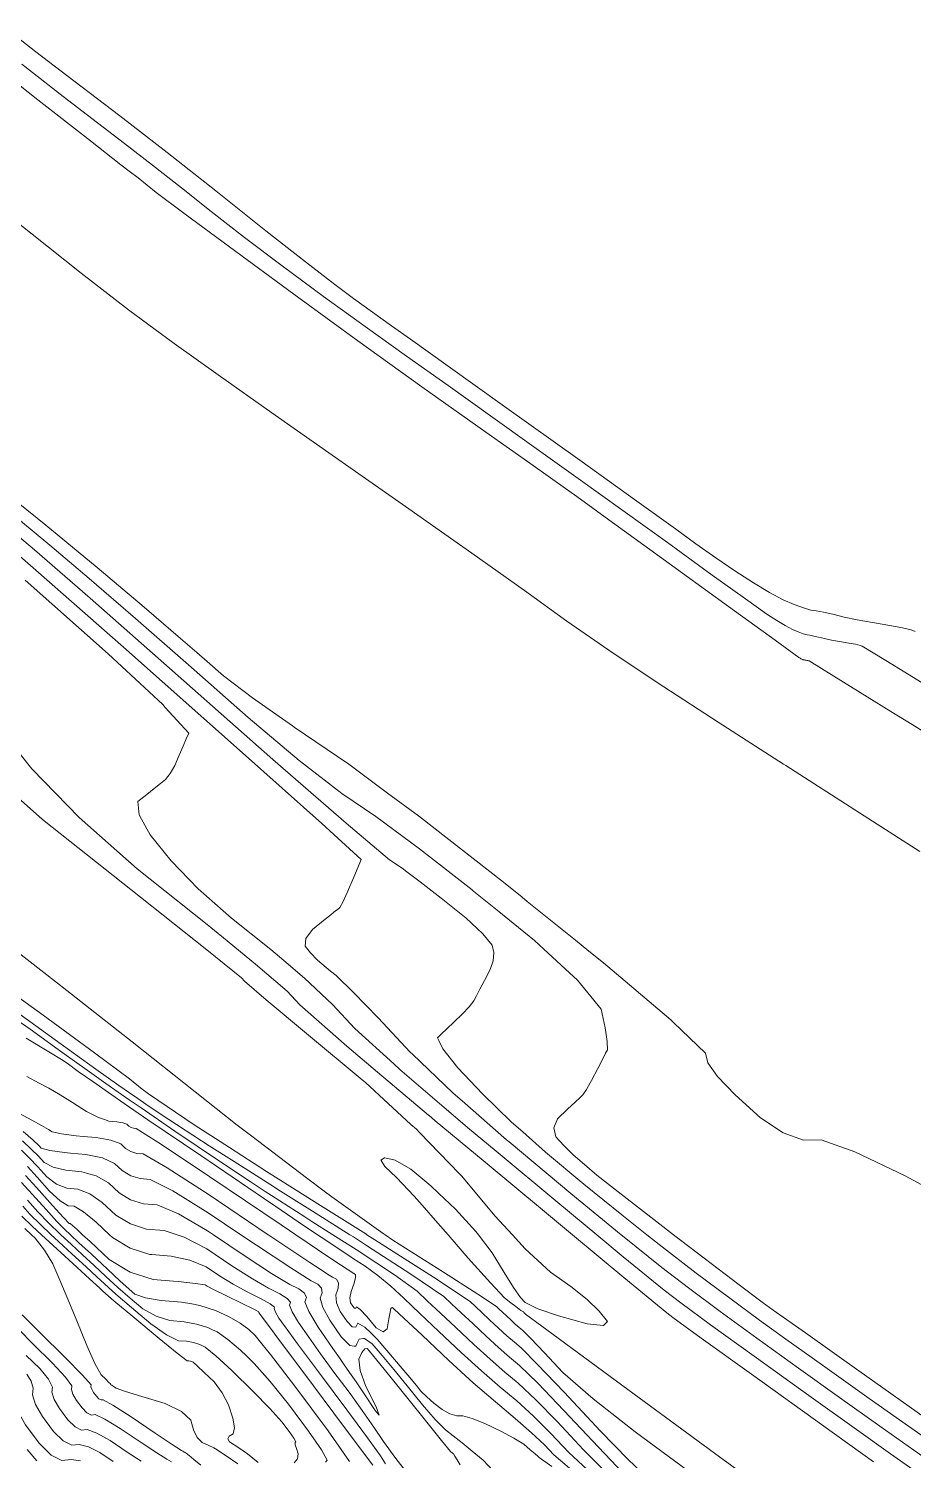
# Model space of a CAD drawing. Header units: inches. Extents: x 1337389 to 1347141, y 407035 to 414577.
# Drawn here: x 1338303 to 1338748, y 410198 to 410919 of the extents above; entities that cross this region are included whole.
import ezdxf

# ---------------------------------------------------------------- set-up
doc = ezdxf.new("R2010")
doc.units = ezdxf.units.IN
doc.header["$MEASUREMENT"] = 0
doc.layers.add('Topo', color=7, linetype='Continuous', lineweight=15, true_color=0x459900)

msp = doc.modelspace()

# ---------------------------------------------------------------- linework, layer by layer
at = {"layer": 'Topo'}
for p, q in [((1338551.2149, 410481.45, 735), (1338553.8801, 410479.2998, 735)), ((1338553.8801, 410479.2998, 735), (1338578.1231, 410459.7378, 735)), ((1338575.2021, 410443.359, 740), (1338564.425, 410453.332, 740)), ((1338578.1231, 410459.7378, 735), (1338584.829, 410454.3271, 735)), ((1338511.9811, 410375.6151, 755), (1338514.1251, 410373.7748, 755)), ((1338521.0778, 410378.8969, 750), (1338520.094, 410379.763, 750)), ((1338504.23, 410371.6519, 760), (1338507.5239, 410368.913, 760)), ((1338507.5239, 410368.913, 760), (1338531.7059, 410348.798, 760)), ((1338396.9191, 410359.882, 775), (1338403.9537, 410355.3478, 775)), ((1338415.1501, 410361.072, 770), (1338442.63, 410340.1579, 770)), ((1338425.1101, 410331.2001, 785), (1338441.747, 410320.46, 785)), ((1338445.6788, 410323.357, 780), (1338429.5969, 410333.494, 780)), ((1338434.3519, 410335.9251, 775), (1338449.65, 410326.282, 775)), ((1338421.0499, 410329.8488, 790), (1338421.6599, 410329.436, 790)), ((1338455.475, 410330.5731, 770), (1338481.3199, 410312.145, 770)), ((1338438.506, 410318.0729, 790), (1338448.265, 410311.498, 790)), ((1338464.4921, 410311.498, 780), (1338445.6788, 410323.357, 780)), ((1338437.2901, 410311.498, 795), (1338434.0328, 410313.6909, 795)), ((1338469.0329, 410303.206, 785), (1338455.8789, 410311.498, 785)), ((1338473.097, 410311.498, 775), (1338477.0042, 410309.0043, 775)), ((1338481.3199, 410312.145, 770), (1338482.227, 410311.498, 770)), ((1338449.9848, 410293.8314, 800), (1338453.233, 410291.7131, 800))]:
    msp.add_line(p, q, dxfattribs=at)
for points, elevation in [([(1338291.337, 410918.6919), (1338306.4258, 410907.0159), (1338325.534, 410892.3652), (1338348.662, 410874.7369), (1338372.4768, 410856.2911), (1338396.98, 410837.026), (1338422.1699, 410816.9429), (1338442.1379, 410801.215), (1338456.8839, 410789.8429), (1338466.409, 410782.8271), (1338475.932, 410775.9051), (1338485.454, 410769.078), (1338494.9749, 410762.345), (1338513.958, 410748.819), (1338542.4049, 410728.4989), (1338580.3139, 410701.3849), (1338609.02, 410680.8231), (1338628.522, 410666.8111), (1338638.8202, 410659.3491), (1338648.7859, 410652.3369), (1338658.4221, 410645.7732), (1338667.7268, 410639.657), (1338675.817, 410634.7799), (1338682.694, 410631.1419), (1338688.3569, 410628.743), (1338693.022, 410627.0228), (1338696.6919, 410625.982), (1338699.3641, 410625.621), (1338703.036, 410624.9139), (1338707.7089, 410623.863), (1338713.3819, 410622.4678), (1338720.0579, 410621.0619), (1338727.7379, 410619.646), (1338736.4209, 410618.2201), (1338742.909, 410616.9989), (1338747.2011, 410615.9827), (1338749.298, 410615.1719)], 715), ([(1338269.8831, 410912.373), (1338307.391, 410882.8959), (1338333.8189, 410862.1609), (1338349.1681, 410850.1663), (1338353.438, 410846.912), (1338357.834, 410843.506), (1338362.357, 410839.9502), (1338367.0081, 410836.243), (1338380.865, 410825.846), (1338403.931, 410808.7609), (1338436.204, 410784.9869), (1338468.4721, 410761.5341), (1338500.7349, 410738.4011), (1338532.9941, 410715.5878), (1338556.747, 410698.772), (1338571.9959, 410687.9519), (1338578.741, 410683.1288), (1338594.8681, 410671.486), (1338620.3771, 410653.024), (1338655.2699, 410627.743), (1338678.708, 410610.7731), (1338690.6912, 410602.1152), (1338691.2199, 410601.7669), (1338691.6798, 410601.489), (1338692.072, 410601.2831), (1338692.3942, 410601.1459), (1338692.6589, 410601.0481), (1338692.8681, 410600.989), (1338693.0199, 410600.969), (1338693.2281, 410600.928), (1338693.494, 410600.8689), (1338693.8171, 410600.7888), (1338694.196, 410600.7089), (1338694.6331, 410600.629), (1338695.1271, 410600.5479), (1338695.496, 410600.4781), (1338695.7399, 410600.4199), (1338695.859, 410600.374), (1338713.1762, 410589.6662), (1338736.982, 410574.9261)], 725), ([(1338299.3641, 410900.7939), (1338320.1229, 410884.5881), (1338337.3509, 410871.2651), (1338351.05, 410860.8241), (1338365.1561, 410849.8991), (1338379.669, 410838.4881), (1338394.5889, 410826.5931), (1338411.5021, 410813.5309), (1338430.408, 410799.3019), (1338451.3061, 410783.9071), (1338472.202, 410768.7188), (1338493.0949, 410753.739), (1338513.984, 410738.967), (1338535.3531, 410723.7949), (1338557.2009, 410708.2261), (1338579.5269, 410692.2571), (1338601.944, 410676.154), (1338624.4501, 410659.9171), (1338647.0449, 410643.5459), (1338663.7471, 410631.5551), (1338674.557, 410623.9439), (1338679.4739, 410620.7119), (1338683.7488, 410618.135), (1338687.3832, 410616.2121), (1338690.3749, 410614.944), (1338692.841, 410614.036), (1338694.7799, 410613.4861), (1338696.1921, 410613.2948), (1338698.1321, 410612.9208), (1338700.6019, 410612.3661), (1338703.5988, 410611.6291), (1338707.127, 410610.8859), (1338711.186, 410610.1368), (1338715.774, 410609.384), (1338719.202, 410608.7392), (1338721.4709, 410608.2021), (1338722.579, 410607.773), (1338734.4799, 410600.573), (1338757.173, 410586.6019)], 720), ([(1338456.5051, 410512.993), (1338450.4399, 410518.5639), (1338410.5118, 410554.186), (1338350.4572, 410607.2389), (1338306.3051, 410646.1031), (1338278.055, 410670.7779), (1338265.707, 410681.2638), (1338252.18, 410692.402), (1338237.4733, 410704.193), (1338221.587, 410716.6359), (1338205.0399, 410728.8021), (1338187.8321, 410740.69), (1338169.963, 410752.3), (1338150.7941, 410765.78), (1338130.3229, 410781.131), (1338108.551, 410798.3519), (1338092.703, 410810.7871), (1338082.7779, 410818.435), (1338078.7772, 410821.296), (1338076.289, 410825.4659), (1338075.315, 410830.945), (1338075.8548, 410837.7339), (1338072.9941, 410845.5251), (1338072.2701, 410846.5421)], 750), ([(1338081.4101, 410839.525), (1338080.9259, 410833.443), (1338082.139, 410826.622), (1338085.236, 410821.43), (1338090.2169, 410817.8681), (1338098.683, 410811.424), (1338110.633, 410802.097), (1338126.0679, 410789.889), (1338144.1201, 410776.7061), (1338164.7879, 410762.5501), (1338188.074, 410747.421), (1338210.498, 410731.9289), (1338232.0609, 410716.076), (1338252.7629, 410699.8599), (1338271.9281, 410684.4948), (1338289.556, 410669.981), (1338305.6461, 410656.3159), (1338333.7039, 410631.8969), (1338373.728, 410596.7219), (1338425.7192, 410550.7931), (1338462.64, 410518.6389), (1338484.491, 410500.2609), (1338491.271, 410495.658), (1338492.53, 410494.7259)], 745), ([(1338526.046, 410485.1112), (1338499.5029, 410505.801), (1338477.6089, 410522.004), (1338460.4769, 410533.6341), (1338439.025, 410550.248), (1338413.2539, 410571.846), (1338383.1629, 410598.4289), (1338356.4911, 410621.7648), (1338333.2381, 410641.8551), (1338313.404, 410658.6981), (1338291.676, 410676.5891), (1338268.0531, 410695.528), (1338242.5349, 410715.516), (1338215.956, 410735.0572), (1338188.3149, 410754.152), (1338159.613, 410772.8011), (1338137.4459, 410787.633), (1338121.8129, 410798.646), (1338112.7161, 410805.843), (1338104.6631, 410812.0609), (1338097.6562, 410817.3011), (1338091.695, 410821.564), (1338087.988, 410827.7771), (1338086.6099, 410835.533)], 740), ([(1338281.6782, 410833.1999), (1338304.4959, 410815.2169), (1338329.1279, 410795.559), (1338352.9421, 410777.2081), (1338375.936, 410760.1659), (1338398.1108, 410744.4319), (1338425.205, 410725.3279), (1338457.2191, 410702.853), (1338494.1519, 410677.0089), (1338525.8921, 410654.6471), (1338552.4402, 410635.7671), (1338573.7951, 410620.37), (1338597.17, 410604.2079), (1338622.565, 410587.283), (1338649.9788, 410569.5929), (1338682.837, 410548.4711), (1338684.021, 410547.712)], 730), ([(1338157.9019, 410780.8011), (1338188.5572, 410760.8839), (1338221.414, 410738.1849), (1338253.009, 410714.956), (1338283.3421, 410691.1959), (1338311.4241, 410668.682), (1338337.253, 410647.4151), (1338360.83, 410627.3931), (1338379.2781, 410611.6329), (1338387.468, 410604.5629)], 735), ([(1338300.917, 410640.962), (1338342.7669, 410603.9911), (1338370.2442, 410578.358), (1338371.5241, 410576.9622)], 755), ([(1338387.468, 410604.5629), (1338392.5971, 410600.1359), (1338400.788, 410592.8998), (1338415.41, 410581.857), (1338435.547, 410567.6531)], 735), ([(1338273.1851, 410587.3391), (1338274.3801, 410584.9401), (1338285.8409, 410568.971), (1338304.289, 410546.0149), (1338328.1101, 410521.589), (1338357.305, 410495.6942), (1338391.872, 410468.3281), (1338400.9312, 410460.9422)], 760), ([(1338371.5241, 410576.9622), (1338383.349, 410564.062), (1338382.0801, 410561.103), (1338380.4932, 410557.4), (1338378.5869, 410552.955), (1338376.362, 410547.765), (1338374.0512, 410543.6469), (1338371.6523, 410540.6001), (1338369.1669, 410538.6229), (1338366.028, 410536.127), (1338362.2359, 410533.11), (1338357.79, 410529.574), (1338358.353, 410522.8282), (1338359.5021, 410520.7739)], 755), ([(1338736.982, 410574.9261), (1338747.6901, 410568.296), (1338798.3921, 410536.8881)], 725), ([(1338435.547, 410567.6531), (1338436.4629, 410567.007), (1338463.947, 410548.3511), (1338483.498, 410533.8808)], 735), ([(1338684.021, 410547.712), (1338721.1369, 410523.917), (1338751.603, 410504.4271)], 730), ([(1338280.726, 410546.241), (1338309.6961, 410520.545), (1338359.0039, 410481.509), (1338392.403, 410454.9209), (1338409.8927, 410440.7813), (1338411.4739, 410439.088), (1338422.402, 410429.7459), (1338442.6771, 410412.7549), (1338470.6791, 410389.4631)], 765), ([(1338483.498, 410533.8808), (1338499.0689, 410522.356), (1338541.8299, 410489.024), (1338551.2149, 410481.45)], 735), ([(1338359.5021, 410520.7739), (1338363.9251, 410512.871), (1338374.5059, 410499.7049), (1338388.169, 410485.6951), (1338404.913, 410470.8429), (1338424.7402, 410455.147), (1338431.239, 410449.601)], 755), ([(1338454.8391, 410472.513), (1338456.4921, 410473.8278), (1338458.9861, 410475.811), (1338459.5369, 410476.25), (1338460.9601, 410479.0049), (1338463.2561, 410484.0771), (1338466.423, 410491.466), (1338468.6442, 410496.6449), (1338469.9159, 410499.614), (1338470.242, 410500.3731), (1338456.5051, 410512.993)], 750), ([(1338492.53, 410494.7259), (1338499.936, 410489.2449), (1338510.485, 410481.022), (1338522.2139, 410471.5569)], 745), ([(1338538.6939, 410474.9069), (1338526.1581, 410485.023), (1338526.046, 410485.1112)], 740), ([(1338454.707, 410444.2629), (1338452.5219, 410445.992), (1338448.2272, 410449.801), (1338444.7219, 410453.3951), (1338442.0081, 410456.7719), (1338442.326, 410460.7151), (1338445.6741, 410465.2241), (1338452.0541, 410470.2979), (1338454.8391, 410472.513)], 750), ([(1338522.2139, 410471.5569), (1338522.9189, 410470.988), (1338531.478, 410463.0679), (1338536.163, 410457.26), (1338536.973, 410453.565), (1338536.597, 410449.3682), (1338535.3321, 410445.5581)], 745), ([(1338564.425, 410453.332), (1338557.574, 410459.6721), (1338538.6939, 410474.9069)], 740), ([(1338400.9312, 410460.9422), (1338417.057, 410447.793), (1338432.8589, 410434.0889), (1338439.279, 410427.2149), (1338463.0379, 410406.429), (1338478.4351, 410393.4291)], 760), ([(1338295.15, 410455.451), (1338317.293, 410438.2311), (1338354.8229, 410408.651), (1338407.7399, 410366.7121), (1338415.1501, 410361.072)], 770), ([(1338584.829, 410454.3271), (1338592.2289, 410448.3551), (1338626.1791, 410419.6439), (1338627.532, 410418.3491)], 735), ([(1338275.9131, 410446.483), (1338310.0009, 410421.9599), (1338335.889, 410403.106), (1338353.576, 410389.92), (1338359.9701, 410384.8519)], 775), ([(1338431.239, 410449.601), (1338441.71, 410440.6648), (1338455.8249, 410427.3959), (1338467.083, 410415.3411), (1338486.57, 410397.588)], 755), ([(1338496.0001, 410402.41), (1338494.8869, 410403.468), (1338478.7899, 410420.7041), (1338466.3639, 410433.5361), (1338457.608, 410441.9661), (1338454.707, 410444.2629)], 750), ([(1338535.3321, 410445.5581), (1338535.037, 410444.668), (1338532.2912, 410439.467), (1338530.028, 410435.1608), (1338528.2471, 410431.7498), (1338526.9481, 410429.234), (1338524.628, 410426.1961), (1338521.288, 410422.634), (1338516.928, 410418.5501), (1338513.3598, 410415.1981), (1338510.5851, 410412.5781), (1338508.6039, 410410.6891), (1338509.3261, 410409.2229)], 745), ([(1338585.5282, 410387.9492), (1338586.1969, 410389.128), (1338589.313, 410395.1618), (1338591.6911, 410399.753), (1338593.33, 410402.9013), (1338594.23, 410404.6058), (1338594.1471, 410408.854), (1338593.083, 410415.6471), (1338591.037, 410424.9842), (1338579.2011, 410439.659), (1338575.2021, 410443.359)], 740), ([(1338355.6869, 410381.4101), (1338350.8769, 410384.7119), (1338348.173, 410386.6109), (1338336.591, 410394.933), (1338316.13, 410409.6772), (1338286.7899, 410430.8439)], 780), ([(1338289.345, 410424.7199), (1338303.4209, 410415.046), (1338319.434, 410403.493), (1338332.1641, 410394.3491), (1338341.61, 410387.612), (1338347.7729, 410383.2832), (1338353.2979, 410379.4901)], 785), ([(1338627.532, 410418.3491), (1338643.679, 410402.893), (1338644.7291, 410398.101), (1338649.688, 410391.092), (1338658.557, 410381.867), (1338671.334, 410370.4259), (1338682.802, 410362.8452), (1338692.9621, 410359.1251), (1338701.813, 410359.2641), (1338718.9129, 410353.2571), (1338744.2607, 410341.1021), (1338777.858, 410322.8011), (1338798.9389, 410311.498)], 735), ([(1338301.4769, 410410.399), (1338312.9649, 410403.6109), (1338320.0521, 410399.2479), (1338322.739, 410397.31), (1338327.7372, 410393.765), (1338335.047, 410388.6128), (1338344.6679, 410381.8539), (1338350.908, 410377.5699)], 790), ([(1338509.3261, 410409.2229), (1338511.3941, 410405.0279), (1338518.957, 410395.5938), (1338531.2919, 410382.386), (1338545.9731, 410368.21), (1338551.56, 410363.24)], 745), ([(1338486.57, 410397.588), (1338489.727, 410394.7122), (1338511.9811, 410375.6151)], 755), ([(1338520.094, 410379.763), (1338516.4171, 410382.996), (1338496.0001, 410402.41)], 750), ([(1338340.855, 410369.4931), (1338337.969, 410370.4789), (1338331.903, 410373.6021), (1338324.8571, 410378.1109), (1338318.536, 410381.9879), (1338312.939, 410385.2319), (1338308.0651, 410387.8432), (1338301.898, 410391.148)], 795), ([(1338470.6791, 410389.4631), (1338472.2991, 410388.1159), (1338495.288, 410367.08)], 765), ([(1338478.4351, 410393.4291), (1338504.1362, 410371.731), (1338504.23, 410371.6519)], 760), ([(1338406.192, 410348.3401), (1338393.7271, 410356.2598), (1338373.3, 410369.448), (1338363.4399, 410376.1301), (1338355.966, 410381.218), (1338355.6869, 410381.4101)], 780), ([(1338359.9701, 410384.8519), (1338363.0609, 410382.402), (1338386.0401, 410366.8921), (1338396.9191, 410359.882)], 775), ([(1338627.5839, 410311.498), (1338619.1119, 410318.005), (1338601.133, 410331.9492), (1338588.969, 410341.5609), (1338582.62, 410346.843), (1338577.0388, 410351.807), (1338572.227, 410356.4539), (1338568.1841, 410360.7828), (1338567.158, 410365.2593), (1338569.148, 410369.8828), (1338574.155, 410374.653), (1338577.9289, 410378.241), (1338580.469, 410380.647), (1338581.7749, 410381.871), (1338583.6841, 410384.697), (1338585.5282, 410387.9492)], 740), ([(1338350.908, 410377.5699), (1338362.7789, 410369.4211), (1338389.3801, 410351.313), (1338421.0499, 410329.8488)], 790), ([(1338353.2979, 410379.4901), (1338359.373, 410375.3201), (1338376.4099, 410363.722), (1338398.8848, 410348.489), (1338414.2181, 410338.3509)], 785), ([(1338544.6599, 410358.2211), (1338543.378, 410359.2871), (1338521.0778, 410378.8969)], 750), ([(1338297.844, 410372.7297), (1338304.3248, 410369.257), (1338309.2821, 410366.5349), (1338312.7141, 410364.564), (1338314.621, 410363.3429), (1338319.2479, 410362.2431), (1338326.5951, 410361.263), (1338330.2259, 410360.9529)], 800), ([(1338434.0328, 410313.6909), (1338429.833, 410316.518), (1338393.9872, 410340.7261), (1338369.6562, 410356.8991), (1338356.84, 410365.0381), (1338355.5399, 410365.142), (1338354.3429, 410365.522), (1338353.25, 410366.1781), (1338352.2602, 410367.1089), (1338350.2311, 410367.8469), (1338347.1629, 410368.391), (1338343.0549, 410368.7419), (1338340.855, 410369.4931)], 795), ([(1338495.288, 410367.08), (1338497.9861, 410364.6119), (1338499.53, 410363.0239)], 765), ([(1338514.1251, 410373.7748), (1338523.7571, 410365.5089), (1338538.1829, 410353.5089)], 755), ([(1338299.9828, 410363.5232), (1338304.9571, 410359.074), (1338307.9921, 410356.2361), (1338309.0901, 410355.007), (1338313.3781, 410353.8849), (1338320.854, 410352.869), (1338323.8229, 410352.6149)], 805), ([(1338330.2259, 410360.9529), (1338336.6621, 410360.403), (1338344.1821, 410359.0689), (1338349.1551, 410357.261), (1338351.5809, 410354.9791), (1338354.261, 410353.372), (1338357.1942, 410352.4408), (1338360.381, 410352.1849), (1338372.5179, 410345.2541), (1338393.6031, 410331.647), (1338423.4371, 410311.498)], 800), ([(1338499.53, 410363.0239), (1338519.7379, 410342.2449), (1338520.86, 410340.9081)], 765), ([(1338551.56, 410363.24), (1338562.9991, 410353.065), (1338582.3712, 410336.951), (1338601.4909, 410321.4431), (1338614.0811, 410311.498)], 745), ([(1338351.0979, 410318.669), (1338346.5741, 410321.382), (1338339.8389, 410327.718), (1338333.503, 410332.0999), (1338327.5669, 410334.5271), (1338322.03, 410335.0002), (1338316.809, 410337.0262), (1338311.9029, 410340.6071), (1338307.3129, 410345.7422), (1338303.0569, 410350.2129), (1338299.136, 410354.0198)], 815), ([(1338331.9188, 410342.5391), (1338329.5439, 410343.2421), (1338321.4422, 410343.934), (1338315.093, 410345.456), (1338310.497, 410347.807), (1338307.6529, 410350.9891), (1338304.0069, 410354.643), (1338299.5599, 410358.771)], 810), ([(1338323.8229, 410352.6149), (1338331.521, 410351.958), (1338339.9189, 410350.1389), (1338346.0491, 410347.413), (1338349.912, 410343.7801), (1338354.1781, 410341.2219), (1338358.848, 410339.739), (1338363.9219, 410339.3319), (1338375.379, 410333.6079), (1338393.2191, 410322.567), (1338409.61, 410311.498)], 805), ([(1338403.9537, 410355.3478), (1338422.5138, 410343.3879), (1338434.3519, 410335.9251)], 775), ([(1338538.1829, 410353.5089), (1338569.1731, 410327.732), (1338588.8148, 410311.498)], 755), ([(1338601.1651, 410311.498), (1338575.7719, 410332.3418), (1338544.6599, 410358.2211)], 750), ([(1338302.1079, 410345.782), (1338306.9729, 410340.495), (1338313.3089, 410333.407), (1338318.5239, 410328.597), (1338322.6177, 410326.065), (1338325.59, 410325.811), (1338330.2961, 410323.08), (1338336.734, 410317.8701), (1338343.507, 410311.498)], 820), ([(1338429.5969, 410333.494), (1338424.7199, 410336.5681), (1338406.192, 410348.3401)], 780), ([(1338482.055, 410350.1518), (1338481.886, 410350.1849), (1338480.1648, 410349.085), (1338480.3031, 410348.8609)], 765), ([(1338480.3031, 410348.8609), (1338482.181, 410345.816), (1338487.934, 410340.3802), (1338496.834, 410330.8941), (1338500.8659, 410326.3639)], 765), ([(1338509.213, 410332.436), (1338505.2621, 410336.1951), (1338495.1359, 410344.455), (1338487.3438, 410349.118), (1338482.055, 410350.1518)], 765), ([(1338531.7059, 410348.798), (1338562.574, 410323.122), (1338576.576, 410311.498)], 760), ([(1338329.8629, 410311.498), (1338327.0879, 410314.06), (1338323.613, 410317.096), (1338323.2059, 410317.131), (1338320.2397, 410320.1679), (1338314.715, 410326.207), (1338306.6331, 410335.2479), (1338301.1581, 410341.351)], 825), ([(1338395.782, 410311.498), (1338392.835, 410313.488), (1338378.2411, 410321.9631), (1338367.4629, 410326.48), (1338360.502, 410327.0379), (1338354.0959, 410329.0709), (1338348.2431, 410332.581), (1338342.9441, 410337.566), (1338336.711, 410341.12), (1338331.9188, 410342.5391)], 810), ([(1338414.2181, 410338.3509), (1338421.855, 410333.3011), (1338425.1101, 410331.2001)], 785), ([(1338442.63, 410340.1579), (1338451.5072, 410333.4018), (1338455.475, 410330.5731)], 770), ([(1338520.86, 410340.9081), (1338537.5559, 410321.0151), (1338546.3471, 410311.498)], 765), ([(1338323.787, 410311.498), (1338323.6611, 410311.615), (1338321.0581, 410313.9888), (1338317.0069, 410318.1609), (1338311.5093, 410324.1311), (1338304.5639, 410331.9), (1338299.158, 410337.7731)], 830), ([(1338529.2491, 410311.498), (1338528.0231, 410313.0981), (1338517.7218, 410324.339), (1338509.213, 410332.436)], 765), ([(1338314.034, 410311.498), (1338308.669, 410316.5771), (1338303.3491, 410321.9211), (1338299.767, 410325.9279)], 840), ([(1338318.879, 410311.498), (1338318.3922, 410311.942), (1338312.8379, 410317.3689), (1338307.4287, 410323.0259), (1338302.1651, 410328.914)], 835), ([(1338421.6599, 410329.436), (1338424.47, 410327.531), (1338438.506, 410318.0729)], 790), ([(1338449.65, 410326.282), (1338472.481, 410311.891), (1338473.097, 410311.498)], 775), ([(1338500.8659, 410326.3639), (1338508.8809, 410317.3589), (1338513.9451, 410311.498)], 765), ([(1338299.269, 410320.8159), (1338304.5, 410315.785), (1338309.1249, 410311.498)], 845), ([(1338377.501, 410311.498), (1338371.004, 410313.6269), (1338362.1571, 410314.3361), (1338354.0131, 410316.9209), (1338351.0979, 410318.669)], 815), ([(1338441.747, 410320.46), (1338445.318, 410318.1551), (1338455.8789, 410311.498)], 785), ([(1338328.8981, 410197.6689), (1338324.1941, 410198.3812), (1338319.4929, 410197.8681), (1338314.08, 410200.6119), (1338307.9549, 410206.612), (1338301.1179, 410215.8679), (1338296.729, 410223.487), (1338294.7881, 410229.4659), (1338295.297, 410233.8069), (1338295.4701, 410236.864), (1338295.3091, 410238.6361), (1338294.813, 410239.124), (1338293.65, 410240.977), (1338291.8221, 410244.1969), (1338289.3268, 410248.7822), (1338283.585, 410254.99), (1338274.5961, 410262.8209), (1338262.3601, 410272.274), (1338254.0308, 410278.7272), (1338249.6091, 410282.1798), (1338249.095, 410282.6341), (1338242.8401, 410288.71), (1338230.8439, 410300.4088), (1338219.4912, 410311.498)], 875), ([(1338300.736, 410314.6089), (1338304.149, 410311.498)], 850), ([(1338304.149, 410311.498), (1338306.0638, 410309.7522), (1338310.7961, 410303.81), (1338314.9341, 410296.784), (1338318.476, 410288.6741), (1338322.5008, 410279.123), (1338327.007, 410268.1301), (1338331.996, 410255.695), (1338336.0909, 410246.6488), (1338339.295, 410240.9901), (1338341.606, 410238.719), (1338343.1439, 410237.1879), (1338343.911, 410236.397), (1338343.905, 410236.3449), (1338343.9281, 410236.274), (1338343.98, 410236.183), (1338344.0607, 410236.0731), (1338344.1339, 410236.0022), (1338344.199, 410235.969), (1338344.2539, 410235.975), (1338344.7028, 410235.7032), (1338345.5449, 410235.1529), (1338346.78, 410234.324), (1338351.5132, 410232.602), (1338359.7441, 410229.9879), (1338371.4739, 410226.4798), (1338379.7109, 410222.5219), (1338384.4549, 410218.1121), (1338385.7061, 410213.251), (1338387.616, 410209.51), (1338390.183, 410206.889), (1338393.408, 410205.3881), (1338395.9199, 410204.1469), (1338397.718, 410203.1661), (1338398.8029, 410202.4461), (1338402.239, 410200.117), (1338408.0259, 410196.1811)], 850), ([(1338418.3172, 410196.7601), (1338412.9569, 410201.161), (1338410.7788, 410202.646), (1338408.542, 410204.156), (1338406.2489, 410205.6919), (1338403.8979, 410207.2541), (1338403.0331, 410208.703), (1338403.655, 410210.0381), (1338405.7641, 410211.2589), (1338406.4131, 410214.3051), (1338405.6021, 410219.175), (1338403.3312, 410225.8692), (1338400.157, 410231.9419), (1338396.082, 410237.3949), (1338391.1041, 410242.2271), (1338387.5889, 410245.5431), (1338385.5381, 410247.3429), (1338384.9511, 410247.6271), (1338384.263, 410247.8401), (1338383.4751, 410247.9821), (1338382.5869, 410248.0541), (1338377.565, 410251.8071), (1338368.4091, 410259.241), (1338355.1189, 410270.3573), (1338345.706, 410278.2889), (1338340.1679, 410283.037), (1338338.507, 410284.6008), (1338333.4359, 410289.257), (1338324.9539, 410297.0061), (1338313.0618, 410307.848), (1338309.1249, 410311.498)], 845), ([(1338314.034, 410311.498), (1338315.7269, 410309.895), (1338324.523, 410301.876), (1338331.65, 410295.34), (1338337.109, 410290.288), (1338340.8991, 410286.7201), (1338346.7009, 410281.601), (1338354.5169, 410274.9319), (1338364.3442, 410266.7121), (1338372.239, 410261.1239), (1338378.2001, 410258.1682), (1338382.229, 410257.843), (1338385.802, 410257.1972), (1338388.9212, 410256.23), (1338391.5861, 410254.9429), (1338396.966, 410250.5859), (1338405.061, 410243.1619), (1338415.871, 410232.668), (1338424.2829, 410224.061), (1338430.297, 410217.3399), (1338433.9121, 410212.5048), (1338436.224, 410209.162), (1338437.2308, 410207.3101), (1338436.9339, 410206.9479), (1338437.0399, 410205.8069), (1338437.5502, 410203.885), (1338438.464, 410201.1828), (1338438.088, 410198.754), (1338436.4208, 410196.5971)], 840), ([(1338395.282, 410263.679), (1338392.892, 410264.8339), (1338387.3411, 410266.5539), (1338380.9821, 410267.7031), (1338373.813, 410268.2809), (1338366.912, 410270.441), (1338360.2789, 410274.1829), (1338353.9139, 410279.5069), (1338347.697, 410284.9139), (1338341.6298, 410290.4031), (1338335.711, 410295.976), (1338329.8648, 410301.4227), (1338324.0919, 410306.7449), (1338318.879, 410311.498)], 835), ([(1338384.8718, 410276.635), (1338379.735, 410277.563), (1338369.426, 410278.394), (1338361.5859, 410279.7581), (1338356.214, 410281.654), (1338353.311, 410284.081), (1338348.693, 410288.2261), (1338342.3612, 410294.087), (1338334.3129, 410301.664), (1338328.0798, 410307.506), (1338323.787, 410311.498)], 830), ([(1338375.647, 410288.117), (1338365.4651, 410288.9329), (1338353.8482, 410292.6211), (1338343.2361, 410298.984), (1338333.629, 410308.0221), (1338329.8629, 410311.498)], 825), ([(1338364.8519, 410301.5518), (1338363.8111, 410301.6351), (1338353.9311, 410304.7711), (1338344.9051, 410310.183), (1338343.507, 410311.498)], 820), ([(1338377.501, 410311.498), (1338381.1022, 410310.3181), (1338392.4511, 410304.4088), (1338405.0509, 410295.9), (1338415.392, 410289.2879), (1338423.4749, 410284.574), (1338429.3, 410281.7559), (1338433.011, 410279.3978), (1338434.609, 410277.4979), (1338434.0921, 410276.0568), (1338435.448, 410272.6411), (1338438.6749, 410267.2468), (1338443.774, 410259.8779), (1338449.7071, 410251.5761), (1338454.2291, 410245.406)], 815), ([(1338459.263, 410249.4511), (1338455.997, 410254.1511), (1338448.5498, 410264.914), (1338443.8369, 410272.7912), (1338441.857, 410277.782), (1338442.611, 410279.8859), (1338441.5911, 410282.0259), (1338438.7961, 410284.201), (1338434.227, 410286.411), (1338425.043, 410292.029), (1338411.2462, 410301.054), (1338395.782, 410311.498)], 810), ([(1338466.71, 410255.4349), (1338464.5251, 410255.732), (1338460.144, 410260.0971), (1338454.387, 410268.4181), (1338450.879, 410274.888), (1338449.6211, 410279.5069), (1338450.613, 410282.2751), (1338450.17, 410284.654), (1338448.2921, 410286.6451), (1338444.978, 410288.2481), (1338434.6949, 410294.769), (1338417.4421, 410306.2091), (1338409.61, 410311.498)], 805), ([(1338423.4371, 410311.498), (1338423.6371, 410311.363), (1338444.3459, 410297.5099), (1338449.9848, 410293.8314)], 800), ([(1338459.7199, 410296.4319), (1338453.9971, 410300.2499), (1338437.2901, 410311.498)], 795), ([(1338448.265, 410311.498), (1338449.982, 410310.3409), (1338465.057, 410300.3138)], 790), ([(1338472.9631, 410306.0649), (1338466.28, 410310.3711), (1338464.4921, 410311.498)], 780), ([(1338635.135, 410192.511), (1338608.1339, 410212.3289), (1338587.03, 410228.861), (1338571.8211, 410242.108), (1338562.5101, 410252.07), (1338555.728, 410259.1849), (1338551.476, 410263.4541), (1338549.7549, 410264.876), (1338547.8348, 410266.549), (1338545.716, 410268.4749), (1338543.399, 410270.6519), (1338541.407, 410272.5241), (1338539.74, 410274.0911), (1338538.3979, 410275.3529), (1338529.0141, 410281.545), (1338511.589, 410292.6679), (1338486.123, 410308.7199), (1338482.227, 410311.498)], 770), ([(1338513.9451, 410311.498), (1338524.0761, 410299.774), (1338535.2609, 410287.2142), (1338542.4361, 410279.679), (1338545.602, 410277.17), (1338548.0341, 410275.2951), (1338549.7328, 410274.0529), (1338550.698, 410273.4439), (1338551.359, 410273.023), (1338551.7141, 410272.7882), (1338551.7649, 410272.7398), (1338551.828, 410272.681), (1338551.904, 410272.61), (1338551.9923, 410272.5269), (1338552.0719, 410272.454), (1338552.1449, 410272.3909), (1338552.21, 410272.3369), (1338552.371, 410272.1751), (1338552.6279, 410271.9051), (1338552.981, 410271.5279), (1338569.4421, 410259.368), (1338602.0091, 410235.4261), (1338650.684, 410199.7021), (1338683.573, 410175.6391)], 765), ([(1338546.3471, 410311.498), (1338552.834, 410304.476), (1338565.571, 410292.6301), (1338575.767, 410285.4768), (1338583.9559, 410278.9681), (1338590.1378, 410273.1049), (1338594.3119, 410267.8879), (1338592.2861, 410265.7511), (1338584.059, 410266.695), (1338569.633, 410270.7201), (1338559.2289, 410274.259), (1338552.8469, 410277.313), (1338550.4891, 410279.88), (1338546.9221, 410284.9301), (1338542.1471, 410292.4601), (1338536.1642, 410302.472), (1338529.2491, 410311.498)], 765), ([(1338728.3111, 410197.2061), (1338703.179, 410215.196), (1338666.7259, 410241.2969), (1338641.3961, 410259.4891), (1338627.187, 410269.7701), (1338624.0991, 410272.141), (1338602.5621, 410289.9248), (1338576.576, 410311.498)], 760), ([(1338588.8148, 410311.498), (1338602.2049, 410300.4309), (1338622.8521, 410283.607), (1338631.116, 410277.2602), (1338646.1991, 410266.173), (1338668.1008, 410250.347), (1338696.8232, 410229.781), (1338719.7179, 410213.4139), (1338736.7849, 410201.2449), (1338748.0259, 410193.2749)], 755), ([(1338766.6339, 410189.9919), (1338751.4371, 410200.9879), (1338731.4481, 410215.162), (1338711.124, 410229.622), (1338690.4671, 410244.3669), (1338669.4761, 410259.3969), (1338651.003, 410272.8579), (1338635.0459, 410284.7501), (1338621.6059, 410295.073), (1338601.8481, 410310.9368), (1338601.1651, 410311.498)], 750), ([(1338614.0811, 410311.498), (1338620.359, 410306.539), (1338638.975, 410292.2398), (1338655.806, 410279.5431), (1338670.8511, 410268.447), (1338684.1108, 410258.952), (1338702.531, 410245.8299), (1338726.11, 410229.0802), (1338754.8491, 410208.702), (1338775.0503, 410194.2548)], 745), ([(1338796.3909, 410189.3032), (1338783.4661, 410198.5181), (1338758.26, 410216.416), (1338720.7721, 410242.9971), (1338693.938, 410262.038), (1338677.756, 410273.5381), (1338672.2272, 410277.497), (1338660.6101, 410286.228), (1338642.905, 410299.7299), (1338627.5839, 410311.498)], 740), ([(1338593.1669, 410192.3348), (1338582.188, 410203.2248), (1338569.077, 410217.2519), (1338558.1059, 410228.4461), (1338549.2749, 410236.8049), (1338542.585, 410242.3289), (1338535.123, 410248.833), (1338526.89, 410256.316), (1338517.884, 410264.7781), (1338510.1409, 410272.054), (1338503.6629, 410278.1441), (1338498.4469, 410283.049), (1338486.9848, 410291.3521), (1338469.2748, 410303.0541), (1338469.0329, 410303.206)], 785), ([(1338602.1589, 410191.4912), (1338589.6578, 410204.4969), (1338572.3499, 410223.0139), (1338559.134, 410236.744), (1338550.0091, 410245.6881), (1338544.9748, 410249.845), (1338539.361, 410254.738), (1338533.165, 410260.369), (1338526.389, 410266.7361), (1338520.5629, 410272.211), (1338515.6879, 410276.7928), (1338511.764, 410280.483), (1338495.295, 410291.6759), (1338472.9631, 410306.0649)], 780), ([(1338477.0042, 410309.0043), (1338506.6701, 410290.068), (1338525.0811, 410277.918), (1338527.714, 410275.442), (1338530.985, 410272.3679), (1338534.8941, 410268.6941), (1338539.4408, 410264.4219), (1338543.5981, 410260.6438), (1338547.3648, 410257.36), (1338550.7431, 410254.5711), (1338559.0841, 410246.196), (1338572.391, 410232.235), (1338590.6608, 410212.6879), (1338604.618, 410198.3539), (1338614.259, 410189.2308)], 775), ([(1338431.466, 410265.7269), (1338428.8, 410269.5802), (1338427.059, 410272.4898), (1338426.3281, 410274.333), (1338426.6062, 410275.11), (1338424.4319, 410276.77), (1338419.8038, 410279.3119), (1338412.7239, 410282.7369), (1338405.7411, 410286.548), (1338398.8549, 410290.7449), (1338392.0672, 410295.3301), (1338383.9639, 410298.6719), (1338374.5449, 410300.7739), (1338364.8519, 410301.5518)], 820), ([(1338575.1839, 410194.023), (1338567.248, 410200.681), (1338562.5291, 410205.7291), (1338556.049, 410211.8491), (1338547.808, 410219.038), (1338537.8051, 410227.2991), (1338526.6492, 410237.0231), (1338514.3391, 410248.211), (1338500.874, 410260.863), (1338491.7109, 410269.472), (1338486.8511, 410274.0391), (1338486.2931, 410274.5639), (1338485.8289, 410274.804), (1338485.459, 410274.76), (1338485.1839, 410274.4311), (1338484.7441, 410272.542), (1338484.1401, 410269.094), (1338483.3712, 410264.087), (1338481.2549, 410262.6241), (1338477.7921, 410264.7061), (1338472.9821, 410270.3332), (1338469.665, 410273.845), (1338467.8421, 410275.2411), (1338467.512, 410274.5219), (1338466.904, 410274.6051), (1338466.0161, 410275.4891), (1338464.8489, 410277.1751), (1338464.5608, 410279.664), (1338465.1501, 410282.9561), (1338466.6178, 410287.051), (1338467.3291, 410289.91), (1338467.283, 410291.5341), (1338466.4809, 410291.922), (1338459.7199, 410296.4319)], 795), ([(1338465.057, 410300.3138), (1338465.9149, 410299.743), (1338472.2702, 410295.7369), (1338478.675, 410291.0279), (1338485.131, 410285.6141), (1338491.637, 410279.4949), (1338499.72, 410271.898), (1338509.3791, 410262.8199), (1338520.6138, 410252.263), (1338530.8857, 410242.9279), (1338540.1951, 410234.8139), (1338548.5409, 410227.9209), (1338557.0771, 410220.1468), (1338565.803, 410211.4911), (1338574.7179, 410201.953), (1338584.1749, 410193.179)], 790), ([(1338426.4871, 410261.7271), (1338419.3269, 410271.3329), (1338418.925, 410271.914), (1338418.67, 410272.339), (1338418.563, 410272.608), (1338418.604, 410272.722), (1338415.8521, 410274.1419), (1338410.3087, 410276.868), (1338401.972, 410280.8998), (1338396.0891, 410283.807), (1338392.6601, 410285.5911), (1338391.6831, 410286.25), (1338386.826, 410287.0269), (1338378.0859, 410287.921), (1338375.647, 410288.117)], 825), ([(1338453.233, 410291.7131), (1338455.729, 410290.0849), (1338457.7869, 410289.0901), (1338458.7499, 410287.2819), (1338458.6162, 410284.6631), (1338458.227, 410283.578)], 800), ([(1338458.227, 410283.578), (1338457.3861, 410281.2309), (1338457.7203, 410277.276), (1338459.618, 410272.7959), (1338463.08, 410267.7929), (1338465.7139, 410265.168), (1338467.5211, 410264.9229), (1338468.499, 410267.0569), (1338472.0809, 410265.053), (1338475.0332, 410262.1221)], 800), ([(1338420.1321, 410256.621), (1338416.8351, 410260.6978), (1338413.667, 410263.7719), (1338409.2831, 410266.92), (1338403.6811, 410270.1419), (1338396.8629, 410273.437), (1338388.8799, 410275.911), (1338384.8718, 410276.635)], 830), ([(1338299.3941, 410271.1859), (1338308.2079, 410262.4231), (1338321.2511, 410249.6059), (1338329.911, 410240.7582), (1338334.1883, 410235.879), (1338334.0811, 410234.9688), (1338334.4882, 410233.7171), (1338335.4069, 410232.1201), (1338336.84, 410230.181), (1338338.1231, 410228.924), (1338339.2578, 410228.349), (1338340.2419, 410228.456), (1338345.0991, 410225.7092), (1338353.827, 410220.107), (1338366.4258, 410211.6501), (1338375.053, 410205.8911), (1338379.7058, 410202.8302), (1338380.3862, 410202.467), (1338380.8441, 410202.2228), (1338381.0835, 410202.095), (1338381.2571, 410202.002), (1338381.582, 410201.829), (1338382.0629, 410201.5728), (1338383.5242, 410200.4319), (1338385.9668, 410198.4079), (1338389.3902, 410195.4991)], 855), ([(1338297.958, 410263.6339), (1338304.8589, 410256.5981), (1338314.7662, 410246.8628), (1338321.301, 410239.7839), (1338324.4649, 410235.361), (1338324.258, 410233.5939), (1338325.0482, 410231.159), (1338326.8349, 410228.0568), (1338329.619, 410224.289), (1338332.1129, 410221.846), (1338334.3161, 410220.7288), (1338336.23, 410220.9381), (1338341.049, 410218.6991), (1338348.7711, 410214.013), (1338359.3979, 410206.8801), (1338367.2672, 410201.7059), (1338372.3779, 410198.492), (1338374.731, 410197.237)], 860), ([(1338412.4629, 410250.4589), (1338409.364, 410253.467), (1338403.1239, 410258.7531), (1338397.6341, 410262.5422), (1338395.282, 410263.679)], 835), ([(1338475.9989, 410195.477), (1338461.8339, 410214.443), (1338440.781, 410242.597), (1338426.6119, 410261.5601), (1338426.4871, 410261.7271)], 825), ([(1338482.5229, 410196.2278), (1338479.9029, 410200.189), (1338473.3802, 410209.215), (1338462.955, 410223.3091), (1338448.6279, 410242.47), (1338438.1597, 410256.5682), (1338431.5501, 410265.6049), (1338431.466, 410265.7269)], 820), ([(1338471.4189, 410259.2179), (1338469.1561, 410258.8729), (1338468.087, 410256.5409)], 805), ([(1338536.6249, 410192.5809), (1338531.6181, 410197.9368), (1338526.0622, 410202.615), (1338521.0529, 410206.729), (1338516.5902, 410210.28), (1338512.6731, 410213.2681), (1338507.507, 410218.443), (1338501.0901, 410225.8061), (1338493.4229, 410235.3559), (1338486.6481, 410243.669), (1338480.7649, 410250.7441), (1338475.774, 410256.5829), (1338471.9051, 410259.2919), (1338471.4189, 410259.2179)], 805), ([(1338475.0332, 410262.1221), (1338478.2652, 410258.9111), (1338487.053, 410248.6321), (1338493.6588, 410240.8469), (1338498.0839, 410235.5569), (1338500.3279, 410232.762), (1338503.2367, 410229.82), (1338506.8108, 410226.7331), (1338511.05, 410223.499), (1338514.8959, 410221.3478), (1338518.347, 410220.2801), (1338521.4051, 410220.2949), (1338526.1372, 410219.0271), (1338532.542, 410216.4769), (1338540.6211, 410212.6438), (1338547.1219, 410209.169), (1338552.044, 410206.0501), (1338555.388, 410203.2889), (1338557.792, 410201.2611), (1338559.255, 410199.9681), (1338559.778, 410199.4089), (1338566.1919, 410194.867)], 800), ([(1338464.3489, 410197.321), (1338453.557, 410212.754), (1338436.779, 410235.1891), (1338424.5389, 410251.1702), (1338420.1321, 410256.621)], 830), ([(1338520.092, 410195.6429), (1338518.583, 410198.2311), (1338517.439, 410200.0729), (1338516.6579, 410201.1689), (1338516.2409, 410201.521), (1338515.8641, 410201.83), (1338515.529, 410202.097), (1338515.2353, 410202.3209), (1338510.6759, 410207.905), (1338501.8509, 410218.85), (1338488.762, 410235.1549), (1338479.6371, 410246.491), (1338474.4782, 410252.8568), (1338473.2841, 410254.2542), (1338471.9711, 410254.0601), (1338470.5401, 410252.2729), (1338468.991, 410248.895), (1338469.672, 410243.1939), (1338472.5849, 410235.1719), (1338477.728, 410224.828), (1338479.2898, 410220.7519), (1338477.272, 410222.945), (1338471.6739, 410231.4069), (1338467.6491, 410237.439), (1338465.1989, 410241.0419), (1338464.322, 410242.215), (1338461.255, 410246.5843), (1338459.263, 410249.4511)], 810), ([(1338468.087, 410256.5409), (1338467.529, 410255.3239), (1338466.71, 410255.4349)], 805), ([(1338359.4812, 410197.522), (1338352.3699, 410202.1112), (1338343.7161, 410207.9199), (1338336.9978, 410211.6891), (1338332.2179, 410213.419), (1338329.375, 410213.1092), (1338326.102, 410214.768), (1338322.398, 410218.3959), (1338318.262, 410223.9939), (1338315.608, 410228.602), (1338314.4351, 410232.2179), (1338314.7421, 410234.843), (1338312.691, 410238.811), (1338308.2801, 410244.1208), (1338301.51, 410250.773)], 865), ([(1338452.2549, 410196.958), (1338453.093, 410197.9769), (1338450.253, 410203.2011), (1338443.7351, 410212.63), (1338433.5381, 410226.2642), (1338424.4109, 410237.6149), (1338416.3531, 410246.6828), (1338412.4629, 410250.4589)], 835), ([(1338454.2291, 410245.406), (1338456.4749, 410242.342), (1338464.0771, 410232.1749), (1338470.7622, 410222.9541), (1338476.5289, 410214.6781), (1338481.3791, 410207.3479), (1338487.667, 410198.771), (1338495.3921, 410188.9491)], 815), ([(1338301.795, 410241.3781), (1338304.0809, 410237.8372), (1338305.0199, 410234.325), (1338304.6122, 410230.8421), (1338306.168, 410226.0439), (1338309.6898, 410219.931), (1338315.1759, 410212.5041), (1338320.0909, 410207.69), (1338324.4339, 410205.488), (1338328.2062, 410205.9002), (1338332.948, 410204.6792), (1338338.6601, 410201.8262), (1338345.342, 410197.341)], 870), ([(1338302.028, 410203.3829), (1338306.8391, 410197.6533)], 880)]:
    msp.add_lwpolyline(points, dxfattribs=dict(at, elevation=elevation))

doc.saveas('drawing.dxf')
